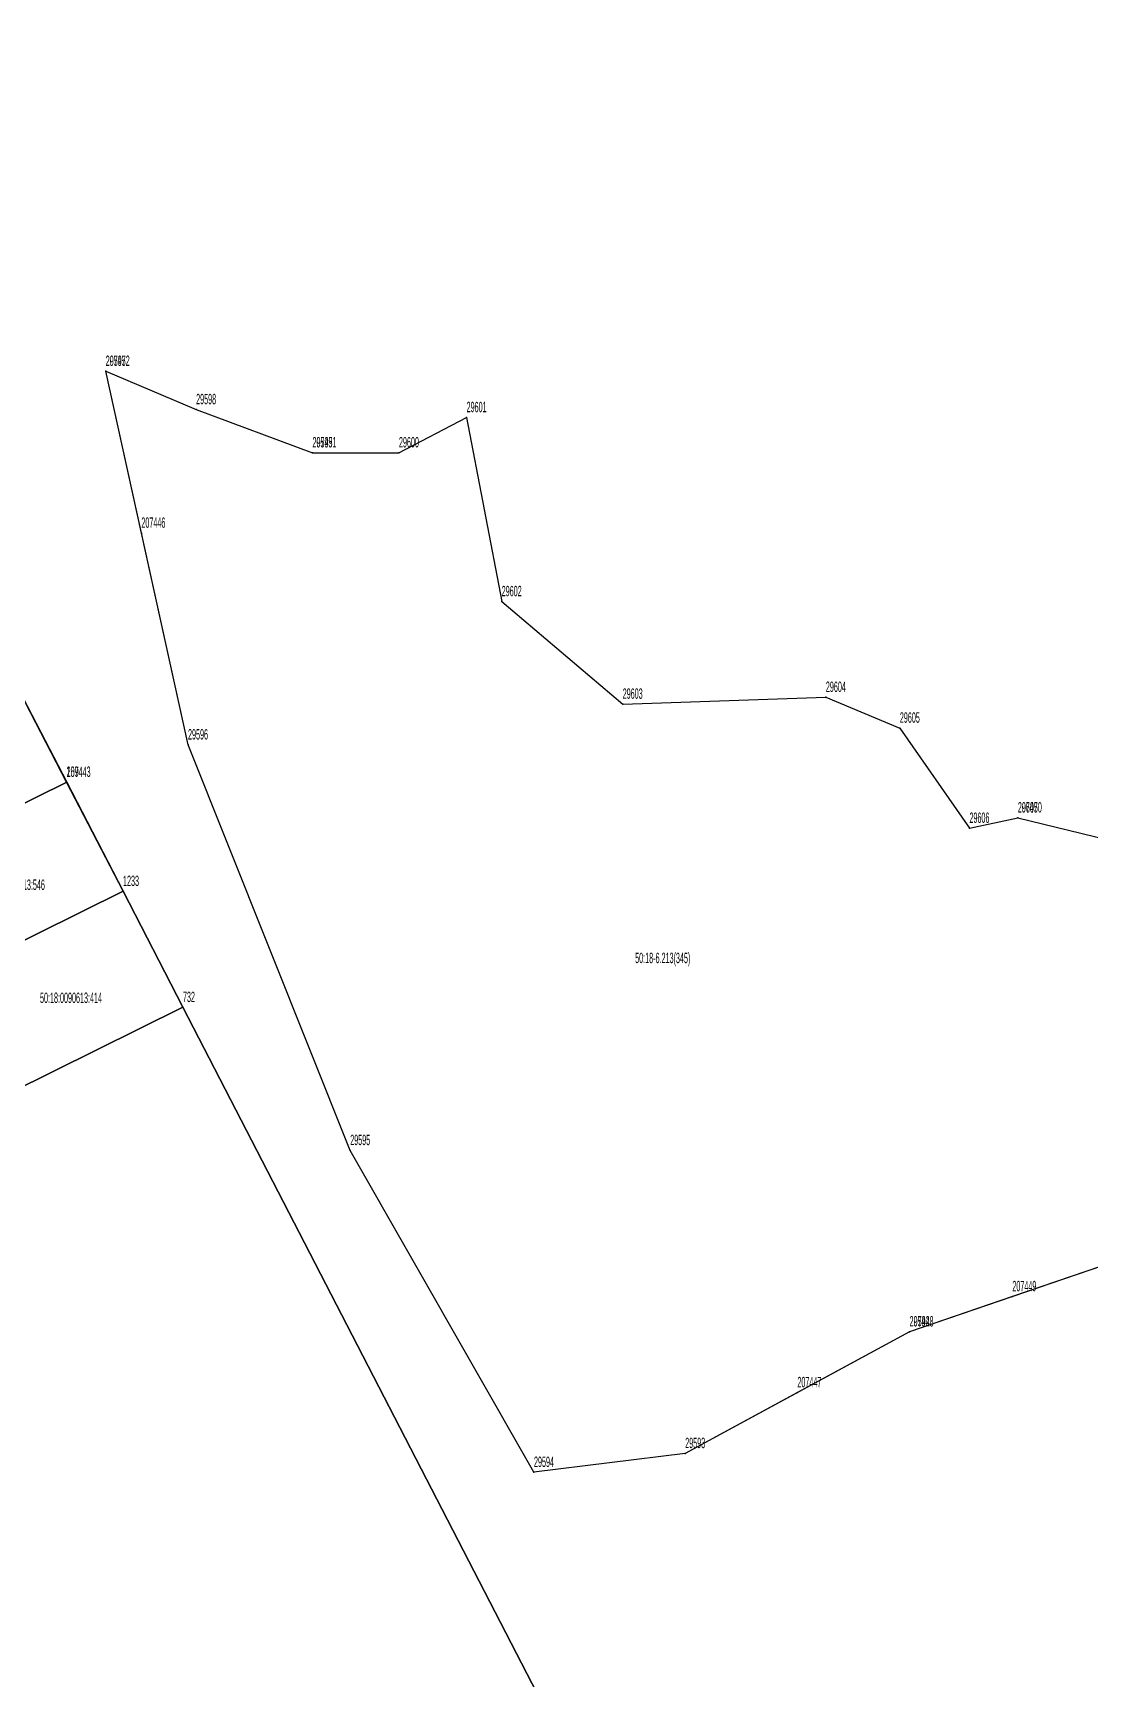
# Model space of a CAD drawing. Extents: x 1277570 to 1279623, y 422293 to 424918.
# Drawn here: x 1278640.9 to 1278856.2, y 422612.7 to 422947.8 of the extents above; entities that cross this region are included whole.
import ezdxf

# ---------------------------------------------------------------- set-up
doc = ezdxf.new("R2010")
doc.units = 0
doc.layers.get('0').update_dxf_attribs({"linetype": 'CONTINUOUS'})

# ---------------------------------------------------------------- blocks, each defined once
blk = doc.blocks.new('REGION2')
at = {"color": 7, "linetype": 'CONTINUOUS'}
blk.add_lwpolyline([(1278938.8, 422307.060001), (1278303.990001, 422425.849998), (1278316.43, 422445.469998), (1278316.620001, 422433.760001), (1278317.219998, 422427.620001), (1278317.119998, 422412.549998), (1278365.919998, 422434.8), (1278375.94, 422439.370001), (1278744.769998, 422607.530002), (1278671.429998, 422749.440002), (1278659.220001, 422773.060001), (1278647.729999, 422795.270001), (1278636.260002, 422817.480001), (1278632.680001, 422824.400001), (1278620.439998, 422848.7), (1278609.710002, 422870.169998), (1278598.97, 422891.640001), (1278588.24, 422913.099999), (1278577.499998, 422934.570002), (1278566.770002, 422956.04)], dxfattribs=at)
blk.add_lwpolyline([(1278662.96, 422845.990002), (1278655.689998, 422878.94), (1278674.109999, 422871.140002), (1278697.819999, 422862.35), (1278715.430001, 422862.35), (1278729.209998, 422869.52), (1278736.359999, 422832.049998), (1278761.01, 422811.18), (1278802.4, 422812.57), (1278817.469999, 422806.299998), (1278831.649998, 422785.910002), (1278841.510001, 422788.03), (1278859.659998, 422783.62), (1278880.590001, 422752.779999), (1278870.109998, 422716.419998), (1278861.319998, 422697.71), (1278840.39, 422690.549999), (1278819.450001, 422683.389999), (1278796.599999, 422671.01), (1278773.74, 422658.620002), (1278742.939998, 422654.779999), (1278705.499999, 422720.309998), (1278672.459999, 422802.880001)], close=True, dxfattribs=at)

msp = doc.modelspace()

# ---------------------------------------------------------------- linework, layer by layer
at = {"color": 7, "linetype": 'CONTINUOUS'}
msp.add_lwpolyline([(1278566.770002, 422956.04), (1278577.499998, 422934.570002), (1278588.24, 422913.099999), (1278598.97, 422891.640001), (1278609.710002, 422870.169998), (1278620.439998, 422848.7), (1278632.56, 422824.640002), (1278636.260002, 422817.480001), (1278647.739999, 422795.270001), (1278659.220001, 422773.060001), (1278671.429998, 422749.440002), (1278744.769998, 422607.530002)], dxfattribs=at)
for points in [[(1278880.590001, 422752.779999), (1278870.109998, 422716.419998), (1278861.319998, 422697.71), (1278819.450001, 422683.399998), (1278773.74, 422658.620002), (1278742.939998, 422654.779999), (1278705.499999, 422720.309998), (1278672.459999, 422802.880001), (1278655.699999, 422878.930001), (1278674.109999, 422871.140002), (1278697.809999, 422862.35), (1278715.430001, 422862.35), (1278729.209998, 422869.52), (1278736.359999, 422832.049998), (1278761.01, 422811.18), (1278802.4, 422812.57), (1278817.469999, 422806.299998), (1278831.649998, 422785.910002), (1278841.510001, 422788.02), (1278859.659998, 422783.62)], [(1278593.510002, 422796.380002), (1278636.260002, 422817.480001), (1278647.739999, 422795.270001), (1278604.570001, 422773.969998)], [(1278604.570001, 422773.969998), (1278647.739999, 422795.270001), (1278659.220001, 422773.060001), (1278615.640001, 422751.540001)], [(1278615.640001, 422751.540001), (1278659.220001, 422773.060001), (1278671.429998, 422749.440002), (1278627.399998, 422727.71)], [(1278536.280002, 422512.470002), (1278523.550002, 422540.130002), (1278518.86, 422548.97), (1278506.620002, 422575.820002), (1278513.300002, 422578.87), (1278500.99, 422605.709998), (1278496.370002, 422614.560001), (1278494.360002, 422618.919998), (1278527.27, 422633.939999), (1278516.719999, 422657.039998), (1278633.75, 422714.839999), (1278627.399998, 422727.71), (1278671.429998, 422749.440002), (1278744.769998, 422607.530002)]]:
    msp.add_lwpolyline(points, close=True, dxfattribs=at)
at = {"color": 7}
for p in [(1278655.689998, 422878.94), (1278655.699999, 422878.930001), (1278674.109999, 422871.140002), (1278729.209998, 422869.52), (1278697.809999, 422862.35), (1278697.819999, 422862.35), (1278715.430001, 422862.35), (1278662.96, 422845.990002), (1278736.359999, 422832.049998), (1278761.01, 422811.18), (1278802.4, 422812.57), (1278817.469999, 422806.299998), (1278672.459999, 422802.880001), (1278647.729999, 422795.270001), (1278647.739999, 422795.270001), (1278841.510001, 422788.03), (1278841.510001, 422788.02), (1278831.649998, 422785.910002), (1278659.220001, 422773.060001), (1278671.429998, 422749.440002), (1278705.499999, 422720.309998), (1278840.39, 422690.549999), (1278819.450001, 422683.399998), (1278819.450001, 422683.389999), (1278796.599999, 422671.01), (1278773.74, 422658.620002), (1278742.939998, 422654.779999)]:
    msp.add_point(p, dxfattribs=at)

# ---------------------------------------------------------------- block references
msp.add_blockref('REGION2', (0, 0), dxfattribs=at)

# ---------------------------------------------------------------- texts
at = {"color": 7, "width": 0.5}
for s, height, p in [('207452', 2.122557, (1278655.689998, 422880.012441)), ('29597', 2.122557, (1278655.699999, 422880.002441)), ('29598', 2.122557, (1278674.109999, 422872.212442)), ('29601', 2.122557, (1278729.209998, 422870.592441)), ('29599', 2.122557, (1278697.809999, 422863.42244)), ('207451', 2.122557, (1278697.819999, 422863.42244)), ('29600', 2.122557, (1278715.430001, 422863.42244)), ('207446', 2.122557, (1278662.96, 422847.062442)), ('29602', 2.122557, (1278736.359999, 422833.122443)), ('29603', 2.122557, (1278761.01, 422812.252441)), ('29604', 2.122557, (1278802.4, 422813.64244)), ('29605', 2.122557, (1278817.469999, 422807.372443)), ('29596', 2.122557, (1278672.459999, 422803.952441)), ('207443', 2.122557, (1278647.729999, 422796.342441)), ('1594', 2.122557, (1278647.739999, 422796.342441)), ('207450', 2.122557, (1278841.510001, 422789.10244)), ('29607', 2.122557, (1278841.510001, 422789.092441)), ('29606', 2.122557, (1278831.649998, 422786.982443)), ('50:18:0090613:546', 2.122557, (1278630.67425, 422773.343427)), ('1233', 2.122557, (1278659.220001, 422774.132441)), ('50:18-6.213(345)', 2.122561, (1278763.549428, 422758.435156)), ('50:18:0090613:414', 2.122557, (1278642.309144, 422750.320591)), ('732', 2.122557, (1278671.429998, 422750.512443)), ('29595', 2.122557, (1278705.499999, 422721.382443)), ('207449', 2.122561, (1278840.39, 422691.622441)), ('29592', 2.122557, (1278819.450001, 422684.472443)), ('207448', 2.122561, (1278819.450001, 422684.46244)), ('207447', 2.122557, (1278796.599999, 422672.08244)), ('29593', 2.122557, (1278773.74, 422659.692442)), ('29594', 2.122561, (1278742.939998, 422655.85244))]:
    msp.add_text(s, height=height, dxfattribs=at).set_placement(p)

doc.saveas('drawing.dxf')
